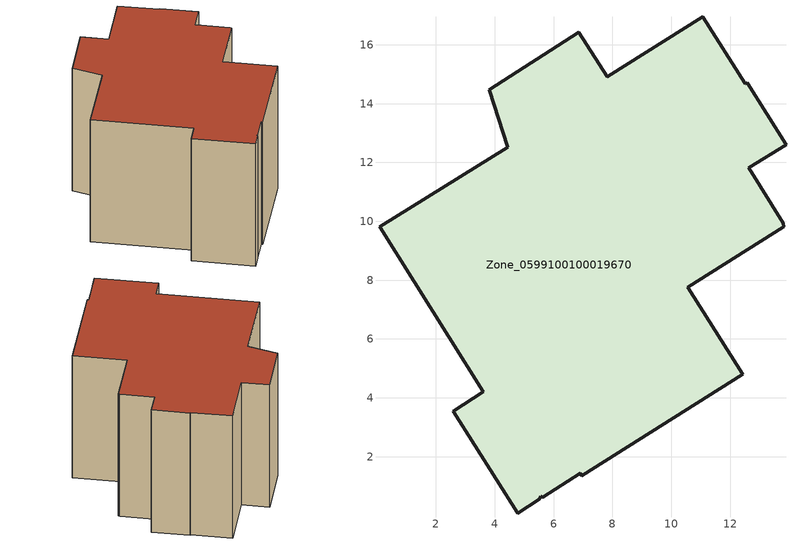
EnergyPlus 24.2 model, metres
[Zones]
Zone_0599100100019670
 floor ground (C_G): 13.82,9.82 10.56,7.76 12.43,4.8 6.96,1.34 6.91,1.44 5.62,0.62 5.57,0.65 5.51,0.55 4.78,0.08 2.58,3.55 3.6,4.2 0.08,9.81 4.43,12.52 3.81,14.47 6.86,16.43 7.83,14.91 11.07,16.95 12.52,14.67 12.58,14.71 13.9,12.6 12.64,11.82 13.81,9.93 z0
 wall outside (C_F): 4.78,0.08 5.51,0.55 5.57,0.65 5.62,0.62 6.91,1.44 6.96,1.34 12.43,4.8 10.56,7.76 13.82,9.82 13.81,9.93 12.64,11.82 13.9,12.6 12.58,14.71 12.52,14.67 11.07,16.95 7.83,14.91 6.86,16.43 3.81,14.47 4.43,12.52 0.08,9.81 3.6,4.2 2.58,3.55 4.78,0.08 z0:9.27
 roof outside (C_R): 13.9,12.6 12.58,14.71 12.52,14.67 11.07,16.95 7.83,14.91 6.86,16.43 3.81,14.47 4.43,12.52 0.08,9.81 3.6,4.2 2.58,3.55 4.78,0.08 5.51,0.55 5.57,0.65 5.62,0.62 6.91,1.44 6.96,1.34 12.43,4.8 10.56,7.76 13.82,9.82 13.81,9.93 12.64,11.82 z9.27
[BUILDING]
Pand.0599100100019670: North Axis=0; Terrain=City; Loads Convergence Tolerance Value=0.04; Temperature Convergence Tolerance Value=0.4; Solar Distribution=FullExterior; Maximum Number of Warmup Days=25; Minimum Number of Warmup Days=1
[Site:Location]
Rotterdam.The.Hague.AP_ZH_NLD Design_Conditions: Latitude=51.96; Longitude=4.45; Time Zone=1; Elevation=-4.5
[SITE:GROUNDTEMPERATURE:BUILDINGSURFACE]
18, 18, 18, 18, 18, 18, 18, 18, 18, 18, 18, 18
[MATERIAL] Thermal Absorptance=0.9; Solar Absorptance=0.7; Visible Absorptance=0.7
Name | Roughness | Thickness | Conductivity | Density | Specific Heat
G.D.2015-2018 | MediumSmooth | 0.15 | 0.0428571 | 540 | 1210
F.D.2015-2018 | Rough | 0.3 | 0.0666667 | 1920 | 840
R.D.2015-2018 | MediumRough | 0.2 | 0.0333333 | 1500 | 1000
[CONSTRUCTION]
C_G: G.D.2015-2018
C_F: F.D.2015-2018
C_R: R.D.2015-2018
[ZONE]
Zone_0599100100019670: Type=1; Multiplier=1; Ceiling Height=Autocalculate; Volume=Autocalculate; Floor Area=autocalculate; Part of Total Floor Area=Yes
[ZONEINFILTRATION:DESIGNFLOWRATE]
Infil_Zone_0599100100019670: Zone or ZoneList or Space or SpaceList=Zone_0599100100019670; Schedule=AlwaysOn; Design Flow Rate Calculation Method=Flow/Area; Flow Rate per Floor Area=0.0021; Constant Term Coefficient=1; Temperature Term Coefficient=0; Velocity Term Coefficient=0; Velocity Squared Term Coefficient=0
[HVACTEMPLATE:ZONE:IDEALLOADSAIRSYSTEM]
Zone_0599100100019670: Maximum Heating Supply Air Temperature=50; Minimum Cooling Supply Air Temperature=13; Maximum Heating Supply Air Humidity Ratio=0.0156; Minimum Cooling Supply Air Humidity Ratio=0.0077; Heating Limit=NoLimit; Cooling Limit=NoLimit; Dehumidification Control Type=ConstantSensibleHeatRatio; Cooling Sensible Heat Ratio=0.7; Dehumidification Setpoint=60; Humidification Control Type=None; Humidification Setpoint=30; Outdoor Air Method=None; Outdoor Air Flow Rate per Person=0.00944; Outdoor Air Flow Rate per Zone Floor Area=0; Outdoor Air Flow Rate per Zone=0; Demand Controlled Ventilation Type=None; Outdoor Air Economizer Type=NoEconomizer; Heat Recovery Type=None; Sensible Heat Recovery Effectiveness=0.7; Latent Heat Recovery Effectiveness=0.65
[ZONECONTROL:THERMOSTAT]
ThermostatControl_Zone_0599100100019670: Zone or ZoneList=Zone_0599100100019670; Control Type Schedule=DualSetpointControlType; Control 1=Thermostat_Zone_0599100100019670; Temperature Difference Between Cutout And Setpoint=0
[THERMOSTATSETPOINT:DUALSETPOINT]
Thermostat_Zone_0599100100019670: Heating Setpoint Temperature Schedule=HeatingSetpoint_Zone_0599100100019670; Cooling Setpoint Temperature Schedule=CoolingSetpoint_Zone_0599100100019670
[SCHEDULE:COMPACT]
HeatingSetpoint_Zone_0599100100019670: Through: 12/31, For: AllDays, Until: 24:00, 21
CoolingSetpoint_Zone_0599100100019670: Through: 12/31, For: AllDays, Until: 24:00, 24
DualSetpointControlType: Through: 12/31, For: AllDays, Until: 24:00, 4
AlwaysOn: Through: 12/31, For: AllDays, Until: 24:00, 1
